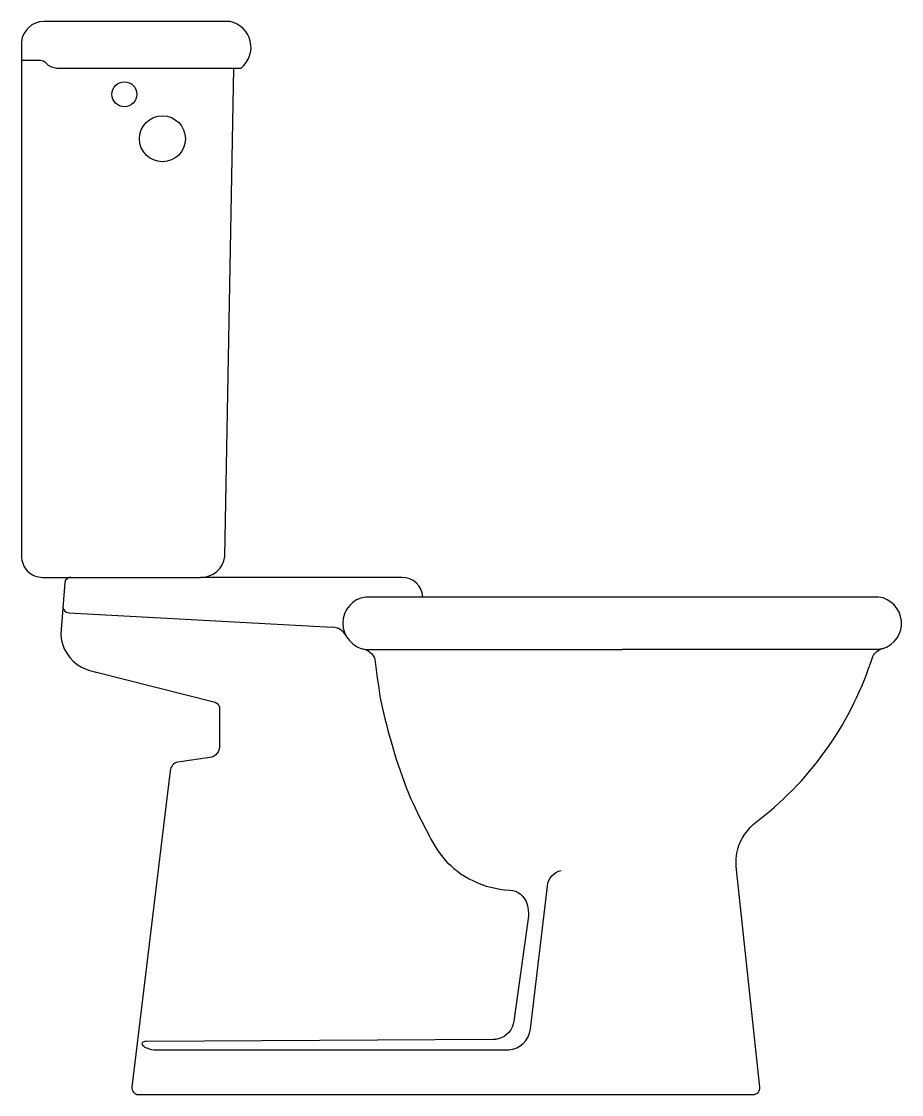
# Model space of a CAD drawing. Extents: x 0.014 to 0.686, y 0 to 0.819.
import ezdxf

# ---------------------------------------------------------------- set-up
doc = ezdxf.new("R2010")
doc.units = 0
doc.header["$LTSCALE"] = 50
doc.layers.get('0').update_dxf_attribs({"linetype": 'CONTINUOUS'})

msp = doc.modelspace()

# ---------------------------------------------------------------- linework, layer by layer
at = {"color": 0}
msp.add_lwpolyline([(0.16221, 0.2992, -0.278759), (0.1655, 0.2955), (0.1655, 0.266, -0.384613), (0.158, 0.257), (0.13364, 0.25359, 0.340701), (0.128, 0.247), (0.09868, 0.0056, 0.450074), (0.10364, 0), (0.57244, 0, 0.445589), (0.57741, 0.00553), (0.5595, 0.174, -0.110521), (0.5615, 0.19, -0.155758), (0.57754, 0.21, 0.15106), (0.6635, 0.334, -0.21869), (0.6714, 0.34026, 0.801803), (0.668, 0.3795), (0.4725, 0.3795), (0.3205, 0.3795, 0.399053), (0.3045, 0.3945), (0.151, 0.3945, 0.386253), (0.1695, 0.4105), (0.1765, 0.783), (0.182, 0.783, 0.632923), (0.1735, 0.8185), (0.0315, 0.8185, 0.380059), (0.0145, 0.803), (0.0145, 0.789), (0.0145, 0.41068, 0.41754), (0.03064, 0.3945), (0.0525, 0.3945, 0.355956), (0.04747, 0.39065), (0.0445, 0.3515, 0.268672), (0.06036, 0.32595, 0.051984), (0.06726, 0.32316), (0.0704, 0.3224, 0.009625), (0.07176, 0.32216)], format="xyb", close=True, dxfattribs=at)
for points in [[(0.0145, 0.789), (0.029, 0.789, -0.223312), (0.033, 0.787, 0.179396), (0.04054, 0.78309, 0.054663), (0.04248, 0.783), (0.1765, 0.783)], [(0.3205, 0.3795), (0.277, 0.3795, 0.87531), (0.277, 0.3395), (0.4725, 0.3395)], [(0.27401, 0.34013, -0.282624), (0.284, 0.332, 0.012268), (0.2885, 0.3, 0.040005), (0.3095, 0.23, 0.0204), (0.324, 0.2, 0.053994), (0.3365, 0.18, 0.204271), (0.3865, 0.156, -0.331132), (0.4, 0.145, -0.086317), (0.401, 0.136), (0.39, 0.056, -0.302826), (0.37803, 0.04241, -0.049461), (0.37415, 0.04199), (0.10957, 0.04051), (0.10857, 0.04049, 0.088616), (0.107, 0.04, 0.492637), (0.107, 0.0375, 0.081648), (0.11, 0.0355, 0.119396), (0.1175, 0.034), (0.386, 0.034, 0.359995), (0.4025, 0.05), (0.4155, 0.159, -0.32304), (0.426, 0.171)], [(0.6714, 0.34026, -0.043193), (0.668, 0.3395), (0.4725, 0.3395)]]:
    msp.add_lwpolyline(points, format="xyb", dxfattribs=at)
for points in [[(0.0525, 0.3945), (0.151, 0.3945)], [(0.0505, 0.3675), (0.2515, 0.3565)]]:
    msp.add_lwpolyline(points, dxfattribs=at)
for centre, radius in [((0.093, 0.763), 0.0095), ((0.122, 0.729), 0.0175)]:
    msp.add_circle(centre, radius, dxfattribs=at)
for centre, radius, start, end in [((0.05085, 0.37235), 0.00486, 187.67467, 265.86369), ((0.25108, 0.34431), 0.0122, 27.55986, 88.02499)]:
    msp.add_arc(centre, radius, start, end, dxfattribs=at)

doc.saveas('drawing.dxf')
